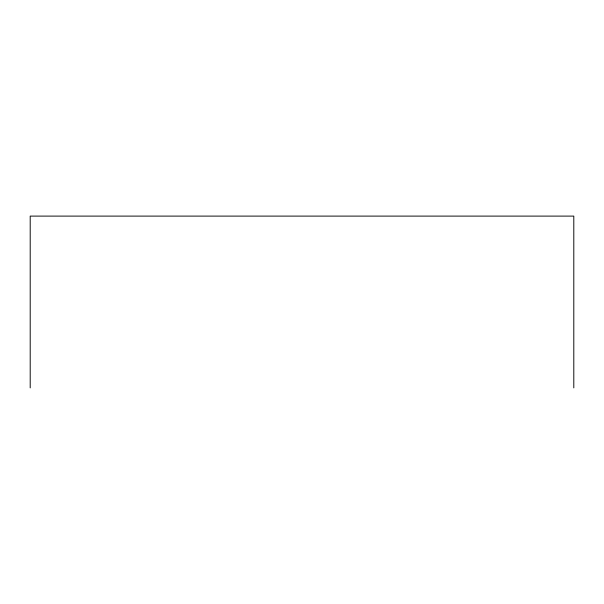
<?xml version="1.0" encoding="UTF-8"?>
<svg xmlns="http://www.w3.org/2000/svg" width="604" height="604" viewBox="0 0 604 604"><rect width="100%" height="100%" fill="white"/><g stroke="black" fill="none" stroke-linecap="round" stroke-linejoin="round"><path stroke-width="0.91" d="M573.8 387.896L573.8 216.104L30.2 216.104L30.2 387.896"/></g></svg>
